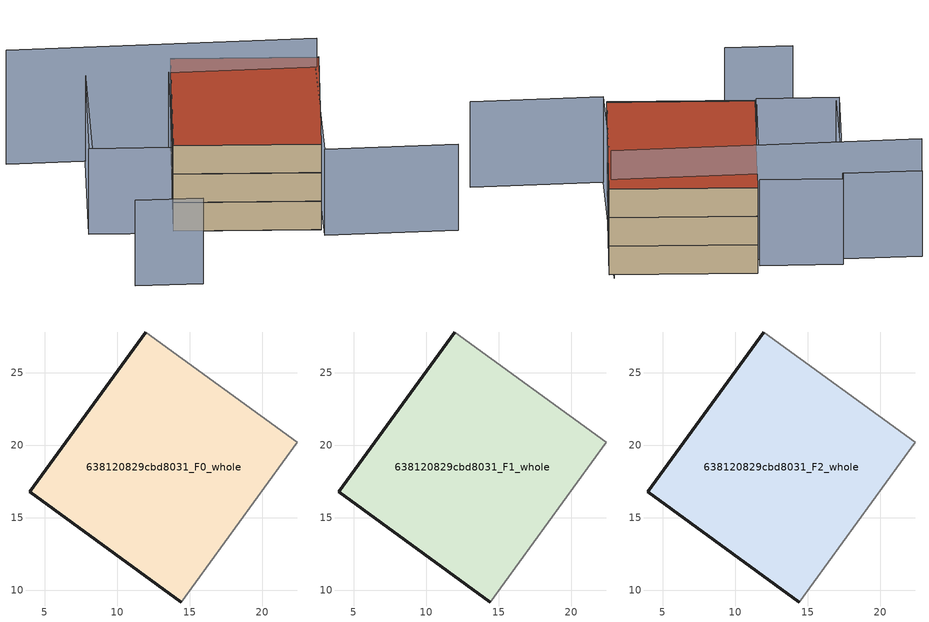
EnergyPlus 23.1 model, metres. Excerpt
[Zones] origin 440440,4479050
638120829cbd8031_F0_whole
 floor ground (EU_floor_Construction): 14.4,9.21 22.41,20.2 11.97,27.8 3.96,16.81 z0
 wall outside (EU_wall_Construction): 14.4,9.21 3.96,16.81 11.97,27.8 z0:3
 wall adiabatic (EU_wall_Construction): 11.97,27.8 22.41,20.2 14.4,9.21 z0:3
638120829cbd8031_F1_whole
 floor to 638120829cbd8031_F0_whole (EU_floor_Construction): 14.4,9.21 22.4,20.2 11.96,27.8 3.96,16.81 z3
 wall outside (EU_wall_Construction): 14.4,9.21 3.96,16.81 11.97,27.8 z3:6
 wall adiabatic (EU_wall_Construction): 11.97,27.8 22.41,20.2 14.4,9.21 z3:6
638120829cbd8031_F2_whole
 floor to 638120829cbd8031_F1_whole (EU_floor_Construction): 14.4,9.21 22.4,20.2 11.96,27.8 3.96,16.81 z6
 wall outside (EU_wall_Construction): 14.4,9.21 3.96,16.81 11.97,27.8 z6:9
 wall adiabatic (EU_wall_Construction): 11.97,27.8 22.41,20.2 14.4,9.21 z6:9
 roof outside (EU_roof_Construction): 22.41,20.2 14.4,9.21 3.96,16.81 11.97,27.8 z9
shading: -3.8,12.04 1.1,8.69 / 23.85,1.98 14.15,8.36 / 14.15,8.36 22.36,20.85 / -1.03,34.31 4.69,30.45 / 4.69,30.45 -1.89,20.71 / 3.71,16.65 -2.19,20.88 / -2.19,20.88 5.19,31.16 / 5.19,31.16 11.09,26.93 / 11.09,26.93 3.71,16.65 z0:9; 21.33,19.04 -1.33,33.88 z0:12
[Building]
EU S2 Campaign: North Axis=0; Terrain=City; Solar Distribution=FullExterior
[Site:Location]
Madrid: Latitude=40.5; Longitude=-3.5; Time Zone=1; Elevation=609
[SizingPeriod:WeatherFileDays]
AnnualSizingPeriod: Begin Month=1; Begin Day of Month=1; End Month=12; End Day of Month=31; Day of Week for Start Day=Monday; Use Weather File Daylight Saving Period=No; Use Weather File Rain and Snow Indicators=No
[MATERIAL]
EU_InternalMass_Material: Roughness=MediumRough; Thickness=0.1; Conductivity=1; Density=1800; Specific Heat=900; Thermal Absorptance=0.9; Solar Absorptance=0.7; Visible Absorptance=0.7
[MATERIAL:NOMASS] Roughness=MediumRough; Thermal Absorptance=0.9; Solar Absorptance=0.7; Visible Absorptance=0.7
Name | Thermal Resistance
EU_wall_NoMass | 0.609216
EU_roof_NoMass | 0.513268
EU_floor_NoMass | 0.568163
[CONSTRUCTION]
EU_wall_Construction: EU_wall_NoMass
EU_roof_Construction: EU_roof_NoMass
EU_floor_Construction: EU_floor_NoMass
EU_InternalMass_Construction: EU_InternalMass_Material
[ZONE] Type=1; Multiplier=1; Ceiling Height=autocalculate; Volume=526.841; Floor Area=autocalculate; Part of Total Floor Area=Yes
638120829cbd8031_F0_whole; 638120829cbd8031_F1_whole; 638120829cbd8031_F2_whole
[INTERNALMASS] Construction=EU_InternalMass_Construction; Surface Area=175.614
Name | Zone or ZoneList
638120829cbd8031_F0_whole_EU_InternalMass | 638120829cbd8031_F0_whole
638120829cbd8031_F1_whole_EU_InternalMass | 638120829cbd8031_F1_whole
638120829cbd8031_F2_whole_EU_InternalMass | 638120829cbd8031_F2_whole
[OTHEREQUIPMENT] Fuel Type=Electricity; Design Level Calculation Method=Watts/Area; Power per Zone Floor Area=1; Fraction Latent=0; Fraction Radiant=0; Fraction Lost=0; Carbon Dioxide Generation Rate=0; EndUse Subcategory=EU_Step8_InternalGains
Name | Zone or ZoneList or Space or SpaceList | Schedule
EU_Step8_InternalGain_638120829cbd8031_F0_whole_f000 | 638120829cbd8031_F0_whole | EU_Step8_GainSchedule_638120829cbd8031_F0_whole_f000
EU_Step8_InternalGain_638120829cbd8031_F1_whole_f000 | 638120829cbd8031_F1_whole | EU_Step8_GainSchedule_638120829cbd8031_F1_whole_f000
EU_Step8_InternalGain_638120829cbd8031_F2_whole_f000 | 638120829cbd8031_F2_whole | EU_Step8_GainSchedule_638120829cbd8031_F2_whole_f000
[ZONEVENTILATION:DESIGNFLOWRATE] Schedule=EU_AlwaysOn; Design Flow Rate Calculation Method=AirChanges/Hour; Air Changes per Hour=0.752966; Ventilation Type=Natural; Fan Pressure Rise=0; Fan Total Efficiency=1; Constant Term Coefficient=1; Temperature Term Coefficient=0; Velocity Term Coefficient=0; Velocity Squared Term Coefficient=0; Minimum Indoor Temperature=-100; Maximum Indoor Temperature=100; Delta Temperature=-100; Minimum Outdoor Temperature=-100; Maximum Outdoor Temperature=100; Maximum Wind Speed=40
Name | Zone or ZoneList or Space or SpaceList
EU_ConstantAir_638120829cbd8031_F0_whole | 638120829cbd8031_F0_whole
EU_ConstantAir_638120829cbd8031_F1_whole | 638120829cbd8031_F1_whole
EU_ConstantAir_638120829cbd8031_F2_whole | 638120829cbd8031_F2_whole
[HVACTEMPLATE:THERMOSTAT] Constant Heating Setpoint=20; Constant Cooling Setpoint=50
EU_HeatOnly_638120829cbd8031_F0_whole; EU_HeatOnly_638120829cbd8031_F1_whole; EU_HeatOnly_638120829cbd8031_F2_whole
[HVACTEMPLATE:ZONE:IDEALLOADSAIRSYSTEM] System Availability Schedule=EU_AlwaysOn; Maximum Heating Supply Air Temperature=50; Minimum Cooling Supply Air Temperature=13; Maximum Heating Supply Air Humidity Ratio=0.0156; Minimum Cooling Supply Air Humidity Ratio=0.0077; Heating Limit=NoLimit; Cooling Limit=NoLimit; Heating Availability Schedule=EU_AlwaysOn; Cooling Availability Schedule=EU_CoolingOff; Dehumidification Control Type=ConstantSensibleHeatRatio; Cooling Sensible Heat Ratio=0.7; Dehumidification Setpoint=60; Humidification Control Type=None; Humidification Setpoint=30; Outdoor Air Method=None; Outdoor Air Flow Rate per Person=0.00944; Outdoor Air Flow Rate per Zone Floor Area=0; Outdoor Air Flow Rate per Zone=0; Demand Controlled Ventilation Type=None; Outdoor Air Economizer Type=NoEconomizer; Heat Recovery Type=None; Sensible Heat Recovery Effectiveness=0.7; Latent Heat Recovery Effectiveness=0.65
Name | Template Thermostat
638120829cbd8031_F0_whole | EU_HeatOnly_638120829cbd8031_F0_whole
638120829cbd8031_F1_whole | EU_HeatOnly_638120829cbd8031_F1_whole
638120829cbd8031_F2_whole | EU_HeatOnly_638120829cbd8031_F2_whole
[SIZING:ZONE] Zone Cooling Design Supply Air Temperature Input Method=SupplyAirTemperature; Zone Cooling Design Supply Air Temperature=13; Zone Heating Design Supply Air Temperature Input Method=SupplyAirTemperature; Zone Heating Design Supply Air Temperature=50; Zone Cooling Design Supply Air Humidity Ratio=0.008; Zone Heating Design Supply Air Humidity Ratio=0.008; Cooling Design Air Flow Method=DesignDay; Cooling Design Air Flow Rate=0; Cooling Minimum Air Flow per Zone Floor Area=0.000762; Cooling Minimum Air Flow=0; Cooling Minimum Air Flow Fraction=0.2; Heating Design Air Flow Method=DesignDay; Heating Design Air Flow Rate=0; Heating Maximum Air Flow per Zone Floor Area=0.002032; Heating Maximum Air Flow=0.141576; Heating Maximum Air Flow Fraction=0.3; Account for Dedicated Outdoor Air System=No; Dedicated Outdoor Air System Control Strategy=NeutralSupplyAir; Dedicated Outdoor Air Low Setpoint Temperature for Design=autosize; Dedicated Outdoor Air High Setpoint Temperature for Design=autosize; Zone Load Sizing Method=Sensible Load Only No Latent Load; Zone Latent Cooling Design Supply Air Humidity Ratio Input Method=HumidityRatioDifference; Zone Cooling Design Supply Air Humidity Ratio Difference=0.005; Zone Latent Heating Design Supply Air Humidity Ratio Input Method=HumidityRatioDifference; Zone Humidification Design Supply Air Humidity Ratio Difference=0.005
638120829cbd8031_F0_whole; 638120829cbd8031_F1_whole; 638120829cbd8031_F2_whole
[SCHEDULE:CONSTANT]
Name | Hourly Value
EU_AlwaysOn | 1
EU_CoolingOff | 0
[SCHEDULE:FILE] Column Number=1; Rows to Skip at Top=0; Number of Hours of Data=8760; Column Separator=Comma; Interpolate to Timestep=No; Minutes per Item=60; Adjust Schedule for Daylight Savings=Yes
Name | File
EU_Step8_GainSchedule_638120829cbd8031_F0_whole_f000 | ../../schedules/638120829cbd8031/638120829cbd8031_F0_whole_f000_gain.csv
EU_Step8_GainSchedule_638120829cbd8031_F1_whole_f000 | ../../schedules/638120829cbd8031/638120829cbd8031_F1_whole_f000_gain.csv
EU_Step8_GainSchedule_638120829cbd8031_F2_whole_f000 | ../../schedules/638120829cbd8031/638120829cbd8031_F2_whole_f000_gain.csv
